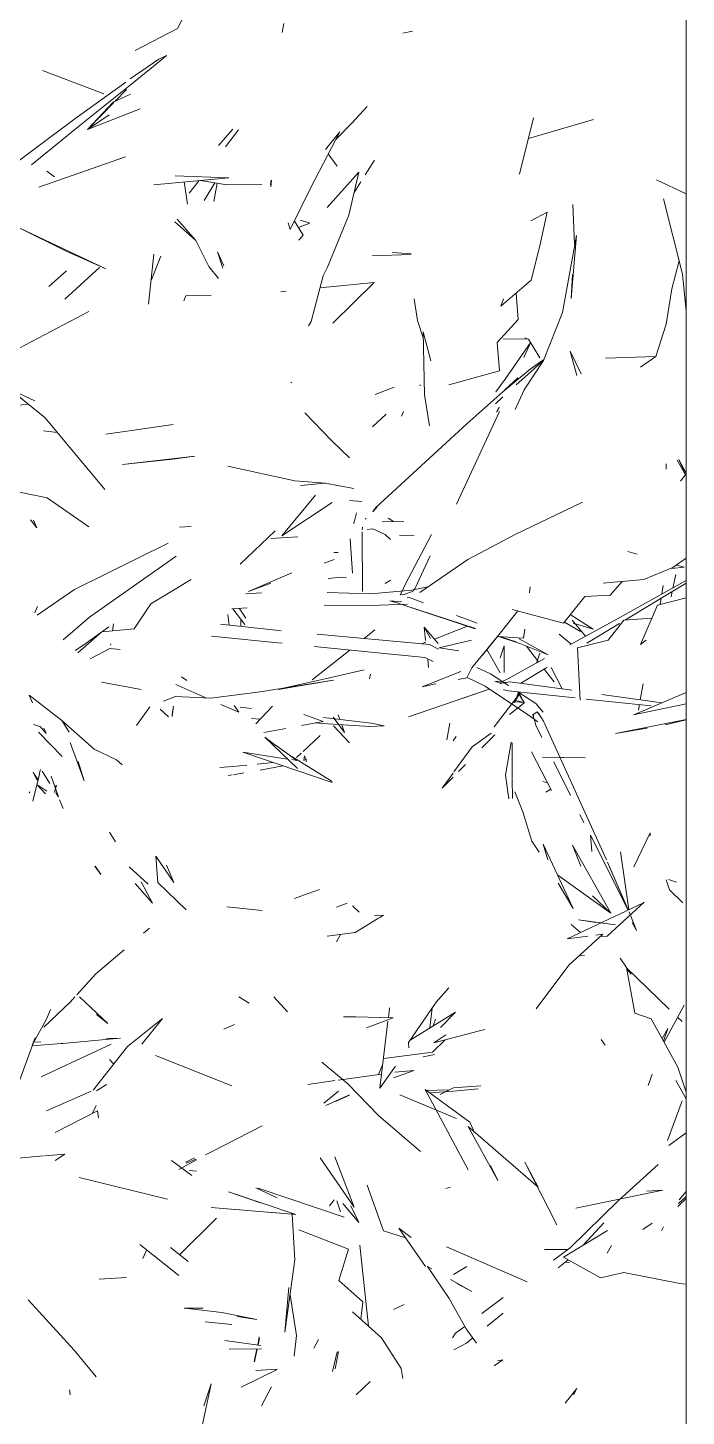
# Model space of a CAD drawing. Header units: millimetres. Extents: x -67152 to -48359, y -6192 to 21191.
# Drawn here: x -64897.1 to -64803.6, y 1623.6 to 1820.8 of the extents above; entities that cross this region are included whole.
import ezdxf

# ---------------------------------------------------------------- set-up
doc = ezdxf.new("R2010")
doc.units = ezdxf.units.MM
for name, color, linetype, lineweight in [('G-IMPT', 8, 'Continuous', 9), ('I-FURN', 30, 'Continuous', 9), ('L-PLNT', 71, 'Continuous', 9)]:
    doc.layers.add(name, color=color, linetype=linetype, lineweight=lineweight)

# ---------------------------------------------------------------- blocks, each defined once
blk = doc.blocks.new('PM_001 - PM_001-3564975-Nivel 1 Oficinas')
at = {"layer": 'I-FURN'}
blk.add_line((1578.57, -1900), (1578.57, 400), dxfattribs=at)
blk = doc.blocks.new('JARDIN VERTICAL_02 - JARDIN VERTICAL_02-3564986-Nivel 1 Oficinas')
at = {"layer": 'G-IMPT'}
for p, q in [((-511.03, 85.77), (-509.02, 89.98)), ((-497.62, 89.47), (-508.31, 86.76)), ((-495.53, 87.96), (-499.52, 88.98)), ((-497.62, 89.47), (-492.37, 89.98)), ((-469.36, 89.98), (-471.3, 88.94)), ((-469.29, 89.81), (-471.29, 88.93)), ((-469.15, 89.9), (-471.22, 88.71)), ((-468.23, 89.18), (-469.26, 89.98)), ((-455.96, 88.09), (-457.31, 89.98)), ((-456, 89.7), (-456.31, 88.58)), ((-456, 89.7), (-455.85, 87.92)), ((-454.12, 89.98), (-452.29, 86.66)), ((-453.76, 89.98), (-451.9, 86.91)), ((-451.67, 89.98), (-450.62, 85.91)), ((-435.11, 82.65), (-438.21, 89.98)), ((-435.05, 82.51), (-436.64, 89.98)), ((-432.41, 79.93), (-434.41, 89.98)), ((-433.64, 86.97), (-434.34, 89.98)), ((-410.22, 87.62), (-408.36, 89.52)), ((-388.57, 86.84), (-393.81, 89.67)), ((-392.12, 88.76), (-391.49, 89.41)), ((-385.03, 88.81), (-391.9, 84.98)), ((-385.03, 88.81), (-381.62, 89.91)), ((-380.51, 89.98), (-383.14, 88.51)), ((-374.61, 87.34), (-380.26, 89.41)), ((-375.72, 89.98), (-373.89, 87.49)), ((-367.37, 89.98), (-366.16, 89)), ((-365.68, 88.89), (-366.66, 89.98)), ((-366.38, 89.98), (-365.23, 88.79)), ((-354.32, 89.07), (-355.86, 81.12)), ((-354.32, 89.07), (-354.21, 89.98)), ((-495.53, 87.96), (-490.55, 87.13)), ((-490.55, 87.13), (-485.93, 85.67)), ((-469.95, 87.13), (-470.69, 87.11)), ((-455.96, 88.09), (-454.26, 83.97)), ((-454.96, 88.5), (-453.03, 88.09)), ((-452.55, 87.99), (-451.81, 87.83)), ((-448.53, 81.35), (-451.9, 86.91)), ((-411.28, 88.61), (-411.69, 87.47)), ((-410.22, 87.62), (-411.63, 87.12)), ((-399.12, 81.49), (-393.28, 87.55)), ((-388.7, 86.76), (-390.51, 87.39)), ((-390.51, 87.39), (-389.09, 86.55)), ((-485.7, 78.53), (-485.93, 85.67)), ((-484.43, 83.5), (-485.93, 85.67)), ((-453.41, 86.7), (-452.21, 86.51)), ((-448.66, 80.12), (-452.29, 86.66)), ((-451.6, 86.42), (-450.71, 86.28)), ((-445.03, 83.47), (-450.62, 85.91)), ((-448.52, 81.14), (-448.76, 85.1)), ((-437.95, 78.01), (-436.96, 85.18)), ((-437.29, 75.77), (-436.33, 85)), ((-436.76, 86.56), (-436.96, 85.18)), ((-417.89, 84.88), (-418.29, 84.88)), ((-413.48, 82.52), (-418.29, 84.88)), ((-392.67, 82.66), (-391.9, 84.98)), ((-382.41, 84.58), (-384.02, 85.14)), ((-371.22, 86.01), (-366.1, 80.37)), ((-365.01, 74.31), (-367.56, 86.65)), ((-367.56, 86.65), (-367.4, 84.39)), ((-362.87, 85.15), (-361.99, 83.84)), ((-361.76, 86.47), (-362.37, 86.73)), ((-457.88, 83.03), (-458.26, 81.68)), ((-453.76, 78.17), (-454.26, 83.97)), ((-445.68, 84.31), (-445.03, 83.47)), ((-439.48, 83.86), (-437.2, 83.46)), ((-436.5, 83.34), (-435.71, 83.2)), ((-433.14, 84.45), (-432.41, 79.93)), ((-403.64, 78.75), (-408.43, 84.03)), ((-403.24, 73.06), (-408.36, 83.9)), ((-404.41, 82.94), (-407.08, 81.87)), ((-404.41, 82.94), (-405.58, 82.32)), ((-452.05, 79.18), (-453.99, 80.86)), ((-448.52, 81.14), (-445.65, 78.88)), ((-407.34, 81.73), (-417.96, 76.38)), ((-407.39, 81.83), (-415.58, 80.64)), ((-407.35, 81.75), (-414.14, 78.8)), ((-407.34, 81.72), (-414.14, 78.8)), ((-399.16, 81.49), (-400.5, 80.58)), ((-399.16, 81.49), (-392.67, 82.66)), ((-398.92, 81.54), (-398.24, 82.15)), ((-355.86, 81.12), (-355.11, 77.79)), ((-452.05, 79.18), (-451.85, 75.59)), ((-445, 73.44), (-448.66, 80.12)), ((-445.21, 75.85), (-448.02, 80.49)), ((-445.65, 78.88), (-444.57, 74.56)), ((-406.9, 79.26), (-416.55, 73.84)), ((-406.9, 79.26), (-412.27, 71.74)), ((-409.34, 76.66), (-406.9, 79.26)), ((-405.23, 79.92), (-405.95, 74.68)), ((-359.39, 73.52), (-366.1, 80.37)), ((-358.61, 78.77), (-359.71, 79.39)), ((-434.14, 69.73), (-414.47, 78.67)), ((-405.55, 77.13), (-405.95, 74.68)), ((-403.78, 77.14), (-403.91, 78.14)), ((-399.49, 73.31), (-403.91, 78.14)), ((-403.57, 77.77), (-403.64, 78.75)), ((-388.97, 77.92), (-388.14, 78.48)), ((-359.73, 75.34), (-362.9, 78.3)), ((-361.84, 78.81), (-358.04, 72.54)), ((-355.11, 77.79), (-358.04, 72.54)), ((-483.49, 75.08), (-486.68, 73.52)), ((-460.66, 65.67), (-465.26, 75.24)), ((-451.85, 75.59), (-448.07, 72.54)), ((-444.57, 74.56), (-437.14, 74.94)), ((-428.97, 75.65), (-429.05, 69.55)), ((-428.95, 75.21), (-429.05, 69.55)), ((-420.88, 74.89), (-419.74, 75.45)), ((-417.96, 76.38), (-415.65, 76.56)), ((-413.58, 75), (-416.55, 73.84)), ((-404.14, 74.96), (-405.26, 73.66)), ((-403.24, 73.06), (-403.63, 76.01)), ((-400.87, 75.52), (-400.81, 74.75)), ((-501.88, 74.12), (-507.54, 73.88)), ((-492.17, 72.4), (-503.11, 74.39)), ((-503.11, 74.39), (-494.16, 73.62)), ((-497.6, 73.84), (-494.16, 73.62)), ((-486.68, 73.52), (-483.24, 74.42)), ((-439.75, 64.91), (-438.54, 73.74)), ((-438.44, 64.68), (-437.45, 74.19)), ((-428.36, 71.2), (-423.58, 73.56)), ((-416.71, 69.67), (-407.55, 73.94)), ((-411.15, 71.81), (-407.55, 73.94)), ((-399.49, 73.31), (-393.31, 68.68)), ((-357.6, 71.11), (-359.39, 73.52)), ((-359.11, 69.84), (-359.12, 73.15)), ((-356.52, 71.79), (-357.67, 73.2)), ((-357.3, 72.75), (-357.31, 73.42)), ((-338.49, 73.95), (-339.38, 74.45)), ((-339.38, 74.45), (-337.33, 72.77)), ((-492.17, 72.4), (-485.38, 69.7)), ((-448.07, 72.54), (-450.03, 65.24)), ((-441.79, 70.82), (-438.73, 72.35)), ((-441.55, 69.8), (-439.74, 71.21)), ((-501.66, 69.17), (-506.42, 70.24)), ((-505.19, 67.92), (-506.42, 70.24)), ((-501.66, 69.17), (-496.76, 67.98)), ((-485.77, 69.17), (-488.38, 67.57)), ((-485.47, 69.73), (-484.16, 67.81)), ((-485.42, 69.7), (-483.75, 67.89)), ((-485.38, 69.7), (-481.19, 66.97)), ((-443.58, 70.37), (-445.85, 66.24)), ((-443.58, 70.37), (-445.18, 66.34)), ((-444.81, 67.28), (-442.57, 69.02)), ((-443.79, 69.21), (-442.41, 68.73)), ((-440.23, 64.75), (-443.04, 69.86)), ((-439.54, 66.47), (-441.79, 70.2)), ((-436.68, 68.61), (-435.43, 69.65)), ((-435.5, 68.81), (-434.48, 69.54)), ((-434.9, 69.22), (-435.5, 68.81)), ((-435.13, 69.07), (-435.5, 68.81)), ((-434.48, 69.54), (-434.34, 69.59)), ((-434.34, 69.59), (-434.14, 69.73)), ((-433.61, 68.61), (-431.84, 69.48)), ((-429.82, 67.99), (-424.29, 70.84)), ((-425.59, 69.62), (-425.4, 70.26)), ((-424.09, 70.06), (-424.49, 70.73)), ((-415.53, 69.08), (-417.13, 68.07)), ((-414.45, 70.31), (-416.71, 69.67)), ((-493.09, 63.64), (-496.76, 67.98)), ((-488.38, 67.57), (-488.59, 67.04)), ((-488.38, 67.57), (-488.43, 63.99)), ((-482.71, 64.25), (-487.96, 67.9)), ((-485.81, 66.91), (-487.96, 67.9)), ((-484.16, 67.81), (-481.15, 64.22)), ((-483.9, 67.51), (-480.93, 63.92)), ((-483.9, 67.51), (-481.15, 64.22)), ((-483.75, 67.89), (-481.91, 65.84)), ((-452.4, 67.72), (-453.24, 67.83)), ((-445.96, 66.89), (-447.23, 67.06)), ((-439.11, 61.4), (-434.89, 67.7)), ((-438.32, 66.08), (-436.68, 68.61)), ((-435.5, 68.81), (-435.06, 68.18)), ((-435.06, 68.18), (-434.32, 68.42)), ((-435, 68.32), (-435.06, 68.18)), ((-435.06, 68.18), (-434.68, 68.3)), ((-434.89, 67.7), (-434.08, 68.89)), ((-434.32, 68.42), (-433.61, 68.61)), ((-417.13, 68.07), (-421.29, 66.77)), ((-491.21, 66.1), (-494.95, 65.84)), ((-491.21, 66.1), (-487.93, 63.15)), ((-481.21, 64.22), (-482.93, 66.06)), ((-481.19, 66.97), (-478.42, 65.67)), ((-460.66, 65.67), (-457.12, 58.94)), ((-446.65, 63.54), (-449.83, 66.07)), ((-446.19, 63.17), (-445.96, 66.89)), ((-445.18, 66.34), (-446.18, 63.33)), ((-445.41, 65.81), (-446.17, 63.48)), ((-438.18, 66.1), (-436.8, 66.96)), ((-438.18, 66.1), (-438.07, 66.24)), ((-438.18, 66.1), (-438.13, 66.17)), ((-438.18, 66.1), (-436.92, 65.68)), ((-436.8, 66.96), (-438.07, 66.24)), ((-438.07, 66.24), (-436.77, 66.95)), ((-438.07, 66.24), (-438.02, 66.29)), ((-436.92, 65.68), (-438.07, 66.24)), ((-438.07, 66.24), (-436.8, 65.54)), ((-436.77, 66.95), (-438.02, 66.29)), ((-433.34, 62.72), (-438.02, 66.29)), ((-436.8, 65.54), (-438.02, 66.29)), ((-437.07, 65.75), (-437.59, 66)), ((-437.07, 65.75), (-436.79, 67.02)), ((-436.79, 67.02), (-436.92, 65.68)), ((-436.92, 65.68), (-436.8, 66.96)), ((-436.8, 66.96), (-436.77, 66.95)), ((-436.07, 66.09), (-436.77, 66.95)), ((-435.11, 64.9), (-436.01, 66.02)), ((-431.16, 65.11), (-426.47, 64.32)), ((-431.08, 65.27), (-426.09, 65.28)), ((-426, 65.28), (-423.17, 65.29)), ((-424.1, 65.65), (-421.29, 66.77)), ((-494.14, 64.01), (-493.09, 63.64)), ((-487.93, 63.15), (-483.89, 63.48)), ((-483.89, 63.48), (-481.92, 56.24)), ((-482.71, 64.25), (-480.94, 62.96)), ((-476.37, 58.84), (-480.93, 63.92)), ((-479.21, 62.91), (-480.19, 63.95)), ((-478.74, 63.42), (-478.03, 63.03)), ((-478.74, 63.42), (-478.06, 63.13)), ((-478.14, 63.46), (-464.98, 57.36)), ((-443.55, 61.03), (-446.65, 63.54)), ((-446.65, 63.54), (-441.74, 59.55)), ((-441.06, 64.1), (-444.83, 64.12)), ((-443.15, 63.55), (-444.83, 64.12)), ((-444.32, 61.65), (-441.03, 63.57)), ((-440.86, 62.19), (-439.21, 64.73)), ((-439.92, 64.19), (-440.23, 64.75)), ((-439.66, 63.57), (-439.92, 64.19)), ((-439.83, 62.81), (-439.64, 64.34)), ((-439.83, 62.81), (-439.47, 63.79)), ((-439.72, 63.2), (-439.83, 62.81)), ((-439.54, 63.8), (-439.75, 64.91)), ((-439.64, 64.34), (-439.54, 63.8)), ((-438.62, 64.02), (-438.55, 64.32)), ((-438.62, 64.02), (-438.59, 64.14)), ((-438.55, 64.32), (-438.44, 64.68)), ((-423.15, 64.77), (-426.47, 64.32)), ((-350.02, 60.93), (-352.3, 63.99)), ((-348.25, 61.71), (-350.11, 63.98)), ((-342.6, 62.7), (-343.45, 63.94)), ((-343.32, 63.16), (-343.45, 63.94)), ((-441.79, 60.24), (-440.86, 62.19)), ((-440.34, 58.85), (-439.11, 61.4)), ((-432.46, 62.29), (-430.52, 59.57)), ((-432.23, 62.8), (-430.38, 60.97)), ((-447.3, 60.03), (-450.58, 50.03)), ((-447.31, 60.03), (-450.46, 50.44)), ((-447.28, 60.02), (-450.46, 50.44)), ((-448.09, 60.29), (-449.18, 57.36)), ((-444.59, 54.89), (-445.68, 59.49)), ((-440.29, 58.82), (-441.74, 59.55)), ((-426.94, 56.99), (-430.52, 59.57)), ((-345.83, 58.76), (-346.57, 59.66)), ((-464.5, 45.91), (-476.37, 58.84)), ((-464.5, 45.91), (-476.36, 58.83)), ((-457.12, 58.94), (-452.42, 52.13)), ((-444.12, 57.68), (-444.59, 54.89)), ((-441.19, 57.97), (-439.05, 52.47)), ((-440.29, 58.82), (-440.05, 57.58)), ((-431.97, 57.31), (-431.36, 56.87)), ((-428, 58.64), (-426.99, 57.65)), ((-356.74, 58.84), (-355.56, 56.91)), ((-347.24, 57.21), (-348.22, 58.52)), ((-346.58, 56.76), (-347.24, 57.21)), ((-345.35, 57.85), (-345.83, 58.76)), ((-345.35, 57.85), (-344.89, 56.95)), ((-433.86, 56.41), (-431.49, 55.97)), ((-424.63, 55.33), (-426.78, 56.87)), ((-426.2, 56.87), (-424.63, 55.33)), ((-489.42, 52.61), (-485.3, 53.71)), ((-480.48, 52.79), (-476.1, 53.5)), ((-453.49, 50.03), (-460.67, 53.82)), ((-452.94, 51.41), (-457.63, 53.61)), ((-452.77, 51.02), (-453.23, 53.3)), ((-447.51, 52.77), (-445.18, 54.77)), ((-447.51, 52.77), (-445.91, 53.64)), ((-446.52, 37.56), (-445.02, 53.51)), ((-445.02, 53.51), (-444.4, 54.8)), ((-443.2, 52.86), (-442.64, 54.03)), ((-443.01, 53.26), (-441.79, 53.39)), ((-439.44, 54.43), (-439.05, 52.47)), ((-491.04, 51.82), (-494.14, 51.34)), ((-491.04, 51.82), (-488.59, 52.62)), ((-480.48, 52.79), (-489.42, 52.61)), ((-481.91, 52.22), (-481.81, 52.13)), ((-481.91, 52.2), (-481.81, 52.13)), ((-452.77, 51.22), (-452.94, 51.41)), ((-450.95, 52.65), (-451.7, 50.67)), ((-447.51, 52.77), (-445.59, 52.97)), ((-444.76, 37.13), (-443.2, 52.86)), ((-500.53, 50.9), (-500.69, 48.25)), ((-500.21, 45.37), (-500.43, 50.88)), ((-478.14, 49.81), (-477.47, 49.52)), ((-462.44, 46.78), (-462.5, 49.86)), ((-452.8, 49.74), (-453.49, 50.03)), ((-452.1, 49.34), (-452.8, 49.74)), ((-452.61, 51.18), (-452.77, 51.22)), ((-452.22, 45.14), (-452.77, 51.02)), ((-452.16, 49.92), (-452.61, 51.18)), ((-452.6, 51.15), (-452.61, 51.18)), ((-452.1, 49.34), (-452.38, 49.5)), ((-452.16, 49.92), (-452.1, 49.34)), ((-451.69, 50.35), (-451.7, 50.67)), ((-451.26, 47.89), (-451.12, 49.6)), ((-450.92, 49.1), (-450.58, 50.03)), ((-450.6, 45.1), (-450.78, 50.38)), ((-350.61, 48.41), (-351.33, 49.92)), ((-480.52, 45.8), (-481.59, 48.48)), ((-475.94, 45.42), (-477.73, 47.36)), ((-462.97, 47.64), (-462.49, 48.42)), ((-460.68, 47.23), (-459.96, 47.98)), ((-451.26, 47.89), (-450.92, 49.1)), ((-451.15, 48.28), (-451.26, 47.89)), ((-392.16, 43.02), (-392.02, 48.37)), ((-392.02, 48.37), (-390.61, 44.58)), ((-511.72, 44.38), (-513.84, 45.72)), ((-463.9, 45.48), (-464.58, 46.06)), ((-463.9, 45.48), (-464.5, 45.91)), ((-461.47, 45.46), (-460.68, 47.23)), ((-461.38, 44.65), (-461.47, 45.46)), ((-406.25, 46.39), (-406.62, 46.99)), ((-406.56, 45.69), (-406.62, 46.99)), ((-404.16, 42.94), (-406.18, 46.27)), ((-519.08, 42.5), (-521.43, 44.68)), ((-506.02, 42.04), (-512.13, 43.49)), ((-512.13, 43.49), (-507.09, 38.97)), ((-509.23, 42.8), (-510.73, 43.75)), ((-465.5, 42.15), (-465.33, 43.9)), ((-462.86, 44.52), (-462.99, 44.42)), ((-461.7, 44.02), (-461.31, 43.95)), ((-461.04, 43.95), (-452.59, 44.01)), ((-452.42, 39), (-452.22, 45.14)), ((-450.64, 38.57), (-450.6, 45.1)), ((-440.82, 45.14), (-440.15, 45)), ((-338.49, 43.09), (-340.39, 45.07)), ((-519.08, 42.5), (-516.77, 40.2)), ((-506.02, 42.04), (-498.64, 39.01)), ((-473.96, 39.64), (-471.53, 42.16)), ((-463.74, 43.15), (-462.21, 42.77)), ((-462.21, 42.77), (-462.38, 42.77)), ((-462.21, 42.77), (-462.32, 42.77)), ((-460.07, 42.27), (-455.16, 42.58)), ((-432.56, 41.46), (-434.73, 39.81)), ((-432.56, 41.46), (-433.65, 41.05)), ((-433.49, 39.89), (-431.07, 42.13)), ((-404.16, 42.94), (-403.62, 38.96)), ((-392.16, 43.02), (-392.19, 41.29)), ((-510.03, 36.73), (-517.86, 40.77)), ((-517.86, 40.77), (-515.32, 38.75)), ((-514.7, 39.14), (-512.99, 40.38)), ((-473.96, 39.64), (-477.93, 35.8)), ((-434.41, 40.77), (-435.05, 40.53)), ((-402.84, 40.29), (-403.88, 40.86)), ((-344.65, 40.59), (-342.2, 40.1)), ((-344.62, 40.42), (-341.81, 39.72)), ((-497.4, 38.4), (-498.64, 39.01)), ((-490.91, 36.69), (-497.4, 38.4)), ((-346.34, 37.75), (-345.11, 37.08)), ((-510.03, 36.73), (-503.97, 33.74)), ((-505.31, 35.2), (-504.86, 36.51)), ((-505.17, 34.33), (-503.19, 35.55)), ((-504.26, 34.89), (-504.86, 36.51)), ((-503.19, 35.55), (-502.47, 34.95)), ((-490.91, 36.69), (-490.28, 36.33)), ((-504.93, 33.44), (-503.97, 33.74)), ((-482.28, 33.97), (-482.18, 33.8)), ((-460.08, 30.96), (-460.34, 34.8)), ((-533.22, 32.84), (-531.95, 32.57)), ((-447.94, 23.83), (-447.07, 31.69)), ((-447.07, 31.69), (-447, 32.45)), ((-445.31, 31.5), (-445.21, 32.58)), ((-342.13, 31.87), (-341.95, 28.85)), ((-342.11, 31.89), (-339.59, 26.75)), ((-510.97, 31.02), (-510.32, 30.95)), ((-510.02, 31), (-510.92, 31.08)), ((-510.3, 24.72), (-510.34, 29.69)), ((-452.26, 27.41), (-452.38, 29.64)), ((-446.24, 22.57), (-445.31, 31.5)), ((-344.98, 25.04), (-345.03, 29.64)), ((-336.94, 29.67), (-339.65, 31.09)), ((-450.11, 25.44), (-450.26, 27.62)), ((-346.71, 29.34), (-345.58, 29.11)), ((-346.52, 29.37), (-345.58, 29.17)), ((-346.22, 24.44), (-345.52, 29.55)), ((-345.03, 29.05), (-343.17, 28.66)), ((-345.03, 29), (-343.17, 28.63)), ((-515.71, 24.53), (-518.11, 26.4)), ((-515.9, 23.55), (-518.21, 25.56)), ((-511.32, 25), (-511.6, 17.37)), ((-510.33, 14.36), (-511.32, 25)), ((-510.3, 24.72), (-510.95, 21.04)), ((-498.83, 24.31), (-500.81, 23.41)), ((-500.81, 23.41), (-498.5, 24.18)), ((-348.87, 21.65), (-348.46, 25.43)), ((-508.09, 21.52), (-510.61, 23.01)), ((-507.94, 22.86), (-510.54, 23.37)), ((-498.72, 22.15), (-502.42, 20.35)), ((-498.72, 22.15), (-497.01, 23.55)), ((-363.6, 23.26), (-358.38, 18)), ((-326.81, 19.7), (-340.07, 22.49)), ((-340.07, 22.49), (-336.95, 21.47)), ((-509.11, 19.36), (-510.93, 20.79)), ((-502.42, 20.35), (-505.45, 17.68)), ((-502.42, 20.35), (-505.07, 17.34)), ((-471.35, 17.05), (-471.78, 20.2)), ((-470.61, 9.9), (-471.78, 20.2)), ((-369.63, 19.78), (-371.79, 16.86)), ((-370.27, 20.4), (-370.36, 19.36)), ((-350.78, 18.66), (-350.79, 21.35)), ((-535.39, 19.22), (-532.51, 17.73)), ((-507.58, 19.12), (-510.73, 18.69)), ((-461.71, 18.01), (-461.81, 19.65)), ((-532.51, 17.73), (-529.37, 11.7)), ((-528.67, 16.15), (-528.15, 15.05)), ((-528.67, 16.15), (-527.94, 15.25)), ((-471.35, 17.05), (-470.6, 9.9)), ((-435.84, 15.26), (-434.76, 16.45)), ((-369.37, 3.74), (-366.27, 16.31)), ((-528.15, 15.05), (-525.36, 11)), ((-527.94, 15.25), (-524.83, 11.47)), ((-496.73, 13.98), (-500.2, 15.35)), ((-500.2, 15.35), (-499.5, 15.06)), ((-387.98, 10.63), (-391.92, 15.57)), ((-391.92, 15.57), (-388.31, 12.67)), ((-518.19, 4.95), (-521.13, 12.42)), ((-410.99, 13.55), (-413.49, 10.84)), ((-357.83, 12.82), (-359.04, 13.34)), ((-519.69, 3.14), (-524.91, 10.39)), ((-518.81, 3.88), (-524.83, 11.47)), ((-523.83, 10.48), (-522.16, 8.84)), ((-523.21, 11.06), (-522.04, 8.59)), ((-509.98, -1.95), (-514.29, 10.36)), ((-387.98, 10.63), (-381.75, 5.75)), ((-354.9, 6.58), (-355.17, 10.47)), ((-518.19, 4.95), (-522.04, 8.59)), ((-522.02, 8.7), (-518.19, 4.95)), ((-518.19, 4.95), (-520.27, 8.01)), ((-447, 8.5), (-448, 8.65)), ((-445.01, 4.4), (-447.54, 7.99)), ((-444.96, 8.2), (-445.14, 8.23)), ((-385.47, 8.67), (-386.12, 8.06)), ((-498.39, 7.54), (-504.16, -4.65)), ((-498.39, 7.54), (-500.94, 1.83)), ((-413.58, 6.01), (-412.45, 6.85)), ((-413.57, 5.99), (-412.36, 6.81)), ((-377.81, 6.49), (-378.83, 6.34)), ((-375.75, 0.34), (-378.83, 6.34)), ((-486.17, -6.58), (-492.35, 5.15)), ((-445.01, 4.4), (-444.2, 3.19)), ((-509.6, -10.37), (-519.69, 3.14)), ((-513.16, -3.01), (-518.81, 3.88)), ((-511.47, 0.25), (-512.27, -0.86)), ((-500.94, 1.83), (-504.16, -4.65)), ((-432.58, -2), (-429.12, 1.36)), ((-423.4, 0.82), (-426.33, -0.23)), ((-424, 0.43), (-423.4, 0.82)), ((-423, 0.97), (-421.74, 1.47)), ((-371.79, 0.36), (-372.68, 1.73)), ((-372.68, 1.73), (-372.43, -1.13)), ((-433.37, -1.76), (-433.68, -2.73)), ((-427.04, -1.51), (-425.29, -0.39)), ((-391.86, -0.89), (-393.23, -0.33)), ((-391.86, -0.89), (-388.33, -2.82)), ((-372.41, -1.3), (-372.09, -4.93)), ((-426.87, -2.8), (-425.87, -2.12)), ((-426.87, -2.8), (-425.8, -2.2)), ((-382.72, -4.88), (-389.18, -2.51)), ((-389.18, -2.51), (-388.17, -2.91))]:
    blk.add_line(p, q, dxfattribs=at)
blk = doc.blocks.new('JARDIN VERTICAL_02 - JARDIN VERTICAL_02-V27-Nivel 1 Oficinas')
at = {"layer": 'G-IMPT'}
for p, q in [((333.09, 67.57), (330.4, 76.79)), ((400.72, 73.52), (402.8, 76.78)), ((403.78, 75.66), (401.52, 73.76)), ((401.77, 72.67), (403.11, 74.97)), ((402.8, 76.78), (401.95, 73.91)), ((404.89, 73.64), (403.48, 71.94)), ((487.38, 71.58), (478.48, 67.05)), ((330.17, 68.29), (338.19, 66.31)), ((473.42, 59.02), (482, 68.95)), ((482, 68.95), (478.48, 67.05)), ((490.47, 55.92), (495.46, 67.4)), ((473.42, 59.02), (481.09, 63.24)), ((478.94, 62.2), (481.09, 63.24)), ((415.25, 50.53), (411.28, 61.98)), ((411.28, 61.98), (412.59, 58.29)), ((459.85, 60.45), (459.65, 61.39)), ((459.85, 60.45), (461.54, 54.14)), ((467.64, 60.83), (467.9, 56.94)), ((468.04, 60.41), (468.38, 56.94)), ((472.78, 59.24), (468.15, 52.9)), ((472.78, 59.24), (473.91, 59.78)), ((496.82, 59.54), (495.12, 56.51)), ((495.68, 57.42), (496.82, 59.54)), ((502.15, 58.73), (504.15, 60.19)), ((404.18, 54.22), (402.35, 58.91)), ((461.12, 50.78), (457.17, 57.21)), ((459.34, 55.07), (457.17, 57.21)), ((468.15, 52.9), (479.57, 59.01)), ((468.89, 49.29), (472.28, 57.36)), ((470.2, 52.38), (472.28, 57.36)), ((502.15, 58.73), (497.81, 56.32)), ((455.75, 54.47), (453.72, 56.25)), ((460.38, 55.84), (461.54, 54.14)), ((461.13, 55.69), (462.87, 53.96)), ((468.86, 55.04), (467.9, 56.94)), ((468.19, 56.36), (468.28, 52.91)), ((468.38, 56.94), (468.64, 53.57)), ((482.2, 55.85), (482.01, 56.5)), ((493.28, 53.23), (497.81, 56.32)), ((455.75, 54.47), (461.46, 50.55)), ((459.4, 53.57), (456.6, 53.89)), ((459.11, 54.05), (458.15, 54.38)), ((462.87, 53.96), (463.73, 47.02)), ((463.18, 54.24), (463.49, 52.63)), ((493.63, 53.86), (493.28, 53.23)), ((389.41, 49.24), (389.55, 51.34)), ((389.55, 51.34), (389.41, 49.27)), ((404.88, 52.4), (404.65, 53)), ((465.47, 51.34), (465.68, 48.57)), ((465.47, 51.34), (466.48, 48.41)), ((471.91, 46.34), (476.96, 52.26)), ((493.26, 52.93), (487.86, 49.17)), ((317.88, 51.08), (318.14, 49.72)), ((461.46, 50.55), (462.21, 50.57)), ((489.15, 50.93), (487.86, 49.17)), ((489.19, 50.1), (488.24, 46.97)), ((507.78, 49.5), (503.41, 46.71)), ((507.78, 49.5), (509.19, 49.73)), ((395.84, 47.99), (396.31, 47.22)), ((456.57, 47.85), (457.96, 47.68)), ((458.44, 47.62), (467.95, 46.44)), ((464.84, 48.68), (467.95, 46.44)), ((354.32, 37.95), (353.55, 45.67)), ((353.55, 45.67), (359.35, 39.78)), ((404.11, 44.23), (402.89, 45.76)), ((416.53, 47.09), (416.12, 45.21)), ((416.53, 47.09), (416.61, 45.05)), ((466.01, 46.26), (464.63, 46.85)), ((465.95, 46.69), (466.82, 40.54)), ((471.91, 46.34), (467.28, 41.89)), ((488.24, 46.97), (481.72, 44.66)), ((499.71, 42.57), (503.41, 46.71)), ((409.69, 39.3), (408.55, 44.22)), ((416.12, 45.21), (415.32, 38.47)), ((416.61, 45.05), (416.16, 38.28)), ((442.06, 42.59), (442.96, 43.51)), ((481.74, 44.68), (481.72, 44.66)), ((487.05, 43.47), (484.34, 41.22)), ((487.05, 43.47), (484.69, 42.35)), ((490.26, 43.64), (501.76, 44.86)), ((498.32, 44.06), (495.29, 40.65)), ((498.32, 44.06), (500.78, 43.76)), ((382.06, 38.7), (382.79, 42.78)), ((395.38, 40.97), (395.49, 41.74)), ((409.99, 36.87), (405.74, 42.18)), ((442.26, 40.3), (441.67, 41.81)), ((467.28, 41.89), (464.28, 38.23)), ((470.4, 38.77), (468.92, 42.13)), ((469.86, 40.17), (468.93, 42.15)), ((484.86, 42.81), (477.7, 40.08)), ((484.86, 42.81), (477.86, 37.97)), ((490.8, 42.02), (488.08, 34.98)), ((495.29, 40.65), (490.8, 42.02)), ((389.53, 32.52), (384.81, 39.71)), ((391.9, 40.53), (391.9, 39.93)), ((393.41, 38.57), (392.88, 39.98)), ((395.38, 40.97), (395.59, 39.11)), ((411.69, 29.47), (410.01, 39.89)), ((410.01, 39.89), (411.35, 32.01)), ((420.27, 27.01), (424.57, 39.69)), ((420.84, 33.97), (424.41, 39.69)), ((466.88, 40.06), (467.43, 36.22)), ((470.1, 38.51), (468.38, 40.58)), ((486.3, 41.38), (482.15, 29.18)), ((483.83, 39.96), (484.67, 39.3)), ((483.97, 40.37), (485.51, 40.87)), ((381.72, 34.38), (382.06, 38.7)), ((382.06, 38.7), (382.38, 35.18)), ((409.69, 39.3), (411.12, 32.99)), ((414.89, 35.68), (415.89, 38.41)), ((416.46, 35.34), (415.89, 38.41)), ((416.1, 37.3), (416.16, 38.28)), ((420.16, 35.56), (417.87, 38)), ((440.3, 36.3), (439.75, 37.88)), ((389.53, 32.52), (383.75, 37.31)), ((420.75, 35.76), (421.26, 35.98)), ((420.75, 35.76), (421.45, 35.65)), ((421.26, 35.98), (421.45, 35.65)), ((421.26, 35.98), (421.6, 35.98)), ((441.02, 34.33), (440.3, 36.3)), ((381.72, 34.38), (379.65, 24.85)), ((397.42, 27.79), (394.78, 33.97)), ((418.13, 30.11), (422.55, 34.76)), ((419.29, 31.72), (421.42, 34.66)), ((421.02, 34.64), (420.41, 35.29)), ((421.31, 33.97), (421.42, 34.66)), ((485.88, 34.55), (482.7, 24.99)), ((485.88, 34.55), (484.9, 22.51)), ((485.88, 34.55), (485.59, 30.6)), ((485.75, 33.85), (485.88, 34.55)), ((492.36, 34.4), (485.84, 34.01)), ((492.36, 34.4), (502.62, 32.98)), ((502.62, 32.98), (496.25, 33.55)), ((503.1, 34.62), (497.31, 33.72)), ((503.1, 34.62), (506.01, 34.3)), ((354.87, 32.38), (354.8, 33.17)), ((393.54, 26.63), (388.8, 31.59)), ((417.44, 29.99), (416.87, 33.13)), ((418.13, 30.11), (419.28, 31.7)), ((420.27, 27.01), (421.22, 33.37)), ((422.19, 32.69), (422.78, 29.45)), ((455.01, 31.42), (457.14, 33.37)), ((482.12, 28.85), (483.54, 31.88)), ((397.42, 27.79), (396.24, 30.96)), ((416.2, 28.83), (413.7, 31.2)), ((421.73, 31.32), (421.96, 29.02)), ((442.21, 24.75), (442.74, 29.73)), ((473.29, 29.76), (477.02, 22.53)), ((411.69, 29.47), (412.57, 22.47)), ((413.85, 26.62), (414.05, 28.24)), ((415.48, 28.24), (415.56, 29.44)), ((455.01, 26.44), (455.87, 27.88)), ((484.25, 29.49), (482.7, 24.99)), ((499.82, 24.04), (500.8, 28.98)), ((500.37, 26.18), (500.8, 28.98)), ((399.82, 26.46), (401.21, 27.42)), ((399.88, 25.58), (402.13, 27.29)), ((401.52, 26.72), (402.38, 26.73)), ((413.46, 23.86), (414.59, 26.44)), ((413.63, 25.76), (414.59, 26.44)), ((422.1, 27.59), (422.3, 25.56)), ((423.2, 27.14), (423.46, 25.7)), ((459.59, 24.31), (458.94, 25.8)), ((484.91, 22.51), (485.21, 25.87)), ((400.69, 24.85), (402.2, 25.05)), ((422.43, 23.73), (422.3, 25.56)), ((423.56, 24.9), (423.48, 25.51)), ((463.33, 14.61), (467.62, 25.44)), ((499.82, 24.04), (499.27, 19.14)), ((355.37, 22.51), (355.47, 18.9)), ((410.65, 17.47), (412.54, 21.76)), ((412.57, 22.47), (412.33, 17.44)), ((477.45, 21.7), (477.02, 22.53)), ((477.86, 20.14), (478.48, 18.91)), ((478.59, 18.97), (478.02, 20.31)), ((478.13, 20.43), (479.49, 17.9)), ((479.49, 17.9), (478.14, 20.44)), ((356.15, 18.64), (355.47, 18.9)), ((399.17, 13.93), (395.74, 19.65)), ((409.57, 18.27), (410.05, 19.04)), ((438.77, 14.95), (442.65, 18.97)), ((490.18, 12.36), (494.56, 17.91)), ((490.6, 16.72), (492.59, 19.23)), ((375.09, 7.54), (373.71, 17.12)), ((397.15, 3.11), (390.55, 16.42)), ((401.09, 5.23), (392.42, 17.54)), ((412.33, 17.44), (412.99, 15.74)), ((414.92, 16.97), (413.71, 17.15)), ((413.71, 17.15), (415.19, 16.95)), ((414.65, 17.02), (414.22, 17.08)), ((435.02, 14.66), (438.74, 17.2)), ((436.31, 16.15), (438.74, 17.2)), ((356.64, 13.62), (349.54, 14.37)), ((399.17, 13.93), (402.72, 11.55)), ((435.01, 14.65), (438.77, 14.95)), ((441.7, 14.16), (438.64, 12.54)), ((441.7, 14.16), (438.92, 11.73)), ((411.35, 12.54), (410.33, 6.91)), ((413.8, 13.78), (416.45, 11.91)), ((445.97, 12.89), (445.23, 13.75)), ((403.15, 6.96), (402.72, 11.55)), ((421.33, 9.06), (422.04, 9.86)), ((451.74, 6.12), (448.32, 10.13)), ((405.51, 8.11), (405.65, 9.57)), ((405.51, 8.11), (406.99, 5.34)), ((421.33, 9.06), (419.82, 5.88)), ((432.97, 8.92), (431.61, 8.05)), ((460.86, 9.61), (460.9, 7.58)), ((460.86, 9.61), (461.06, 7.5)), ((461.69, 8.31), (466.33, -1.63)), ((323.43, -1.47), (326.74, 7.27)), ((355.91, 1.72), (351.41, 6.62)), ((372.79, -1.09), (382.97, 7.42)), ((403.15, 6.96), (406.13, 3.57)), ((451.74, 6.12), (454.69, 3.44)), ((458.77, 7.83), (455.01, 3.79)), ((458.77, 7.83), (457.52, 6.2)), ((461.06, 7.5), (461.6, 1.42)), ((468.36, 6.24), (467.42, 7.65)), ((470.44, 6.19), (471.51, 5.67)), ((505.18, 3.05), (508.95, 6.19)), ((384.12, -0.79), (388.26, 5.14)), ((404.29, 1.49), (401.09, 5.23)), ((415.73, 1.3), (419.82, 5.88)), ((424.33, 4.48), (418.89, 2.47)), ((421.58, 3.63), (424.33, 4.48)), ((468.38, 5.47), (471.16, -0.88)), ((397.15, 3.11), (400.77, -2.2)), ((417.4, 2.34), (415.73, 1.3)), ((455.01, 3.15), (455.7, 2.52)), ((455.7, 2.52), (459.28, -1.28)), ((505.18, 3.05), (499.74, -1.94)), ((510.8, 2.4), (511.53, 2.49)), ((354.1, -0.56), (351.91, 1.95)), ((374.62, -1.32), (374.86, 0.65)), ((415.73, 1.3), (412.16, -3.34)), ((425.98, 0.23), (424.92, 0.52)), ((425.98, 0.23), (424.92, 0.49)), ((461.62, 1.18), (461.6, 1.42)), ((461.93, -2.92), (461.62, 1.18)), ((372.79, -1.09), (368.69, -6.11)), ((382.94, -6.56), (384.12, -0.79)), ((417.59, -0.93), (416.58, -1.8)), ((417.59, -0.93), (416.84, -1.26)), ((423.35, -1.91), (422.73, -1.75)), ((427.22, -2.81), (423.35, -1.88)), ((425.8, -0.86), (424.92, -2.12)), ((424.92, -2.18), (426.14, -1.01)), ((461.44, -2.69), (461.39, -1.69)), ((498, -3.49), (499.74, -1.94)), ((370.37, -2.53), (368.69, -6.11)), ((370.85, -3.46), (371.12, -6.12)), ((387.27, -3.15), (388.4, -2.26)), ((387.32, -2.71), (388.4, -2.26)), ((399.55, -2.17), (400.44, -2.56)), ((413.23, -2.86), (412.16, -3.34)), ((426.01, -3.35), (425.87, -3.26))]:
    blk.add_line(p, q, dxfattribs=at)

msp = doc.modelspace()

# ---------------------------------------------------------------- block references
at = {"layer": 'I-FURN', "rotation": 180}
msp.add_blockref('PM_001 - PM_001-3564975-Nivel 1 Oficinas', (-63225.04, 944.53), dxfattribs=at)
at = {"layer": 'L-PLNT', "rotation": 269.9999999999999}
for name, p in [('JARDIN VERTICAL_02 - JARDIN VERTICAL_02-V27-Nivel 1 Oficinas', (-64893.59, 2138.15)), ('JARDIN VERTICAL_02 - JARDIN VERTICAL_02-3564986-Nivel 1 Oficinas', (-64893.59, 1288.15))]:
    msp.add_blockref(name, p, dxfattribs=at)

doc.saveas('drawing.dxf')
